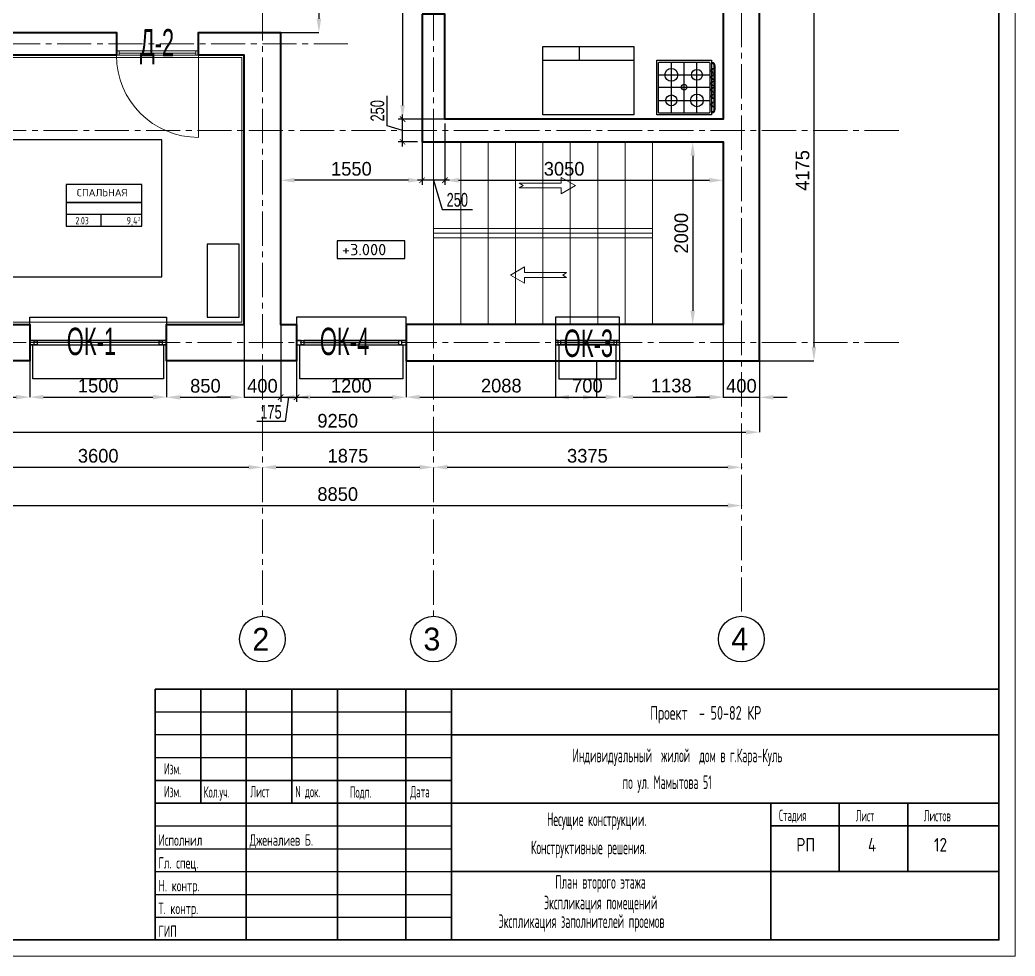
# Model space of a CAD drawing. Header units: millimetres. Extents: x 306212 to 393045, y -154783 to -111932.
# Drawn here: x 382137 to 393045, y -132283 to -122020 of the extents above; entities that cross this region are included whole.
import ezdxf
from ezdxf.enums import TextEntityAlignment as Align

# ---------------------------------------------------------------- set-up
doc = ezdxf.new("R2010")
doc.units = ezdxf.units.MM
doc.linetypes.add('CENTER2', pattern=[1.125, 0.75, -0.125, 0.125, -0.125])
for name, color, linetype in [('0 duvar', 2, 'Continuous'), ('AHSAP KAPI', 152, 'Continuous'), ('AKS', 252, 'CENTER2'), ('ANTET', 7, 'Continuous'), ('DENIZLIK', 174, 'Continuous'), ('room_no', 7, 'Continuous'), ('tefris', 8, 'Continuous')]:
    doc.layers.add(name, color=color, linetype=linetype)
for name, color, linetype, lineweight in [('ahsap', 222, 'Continuous', 13), ('OLCU', 7, 'Continuous', 13), ('Pencere No', 7, 'Continuous', 13)]:
    doc.layers.add(name, color=color, linetype=linetype, lineweight=lineweight)
doc.styles.add('1', font='ARIALN.TTF', dxfattribs={"width": 0.7})
doc.styles.add('CYRILLIC', font='cyriltlc.shx')
doc.styles.add('GOST 2.304', font='CS_Gost2304.shx')
doc.styles.add('ROMANS', font='romans', dxfattribs={"width": 0.75})
doc.styles.add('SPDS', font='SPDS.shx')
doc.styles.add('TR', font='tsimplex.shx', dxfattribs={"width": 0.7})
doc.styles.add('YAZI', font='romans.shx')
doc.dimstyles.new('ISO-25', dxfattribs={"dimtxt": 100, "dimasz": 2.5, "dimexe": 1.25, "dimexo": 0.625, "dimtad": 1, "dimdec": 0, "dimtxsty": 'Standard', "dimcen": 2.5, "dimadec": 0, "dimazin": 0, "dimtfac": 1, "dimtdec": 0, "dimtmove": 0, "dimatfit": 3, "dimfxl": 0, "dimarcsym": 0})
doc.dimstyles.get("Standard").update_dxf_attribs({"dimtxt": 125, "dimasz": 60, "dimexe": 50, "dimexo": 50, "dimgap": 30, "dimtad": 1, "dimdec": 0, "dimzin": 0, "dimdsep": 46, "dimtxsty": 'TR', "dimblk": 'ARCHTICK', "dimcen": 90, "dimdle": 50, "dimclrt": 256, "dimadec": 0, "dimazin": 0, "dimtfac": 1, "dimtdec": 0, "dimtofl": 0, "dimtmove": 1, "dimatfit": 3, "dimldrblk": 'ARCHTICK', "dimfxl": 0, "dimtolj": 1, "dimtzin": 0, "dimarcsym": 0})

# ---------------------------------------------------------------- blocks, each defined once
blk = doc.blocks.new('*D626')
at = {"layer": 'ahsap', "color": 0, "lineweight": -2}
for p, q in [((381195, -126922), (381195, -126926)), ((381345, -126924), (384645, -126924)), ((384795, -126922), (384795, -126926))]:
    blk.add_line(p, q, dxfattribs=at)
at = {"layer": 'ahsap', "color": 0}
for points in [[(381345, -126899), (381345, -126949), (381195, -126924)], [(384645, -126899), (384645, -126949), (384795, -126924)]]:
    blk.add_solid(points, dxfattribs=at)
at = {"layer": 'DEFPOINTS', "color": 0}
for p in [(381195, -125782), (384795, -125782), (384795, -126924)]:
    blk.add_point(p, dxfattribs=at)
at = {"layer": 'ahsap', "color": 0, "insert": (382995, -126799), "char_height": 150, "attachment_point": 5}
blk.add_mtext('3600', dxfattribs=at)
blk = doc.blocks.new('*D627')
at = {"layer": 'ahsap', "color": 0, "lineweight": -2}
for p, q in [((384795, -126922), (384795, -126926)), ((384945, -126924), (386520, -126924)), ((386670, -126922), (386670, -126926))]:
    blk.add_line(p, q, dxfattribs=at)
at = {"layer": 'ahsap', "color": 0}
for points in [[(384945, -126899), (384945, -126949), (384795, -126924)], [(386520, -126899), (386520, -126949), (386670, -126924)]]:
    blk.add_solid(points, dxfattribs=at)
at = {"layer": 'DEFPOINTS', "color": 0}
for p in [(384795, -125782), (386670, -125782), (386670, -126924)]:
    blk.add_point(p, dxfattribs=at)
at = {"layer": 'ahsap', "color": 0, "insert": (385732, -126799), "char_height": 150, "attachment_point": 5}
blk.add_mtext('1875', dxfattribs=at)
blk = doc.blocks.new('*D628')
at = {"layer": 'ahsap', "color": 0, "lineweight": -2}
for p, q in [((386670, -126922), (386670, -126926)), ((386820, -126924), (389895, -126924)), ((390045, -126922), (390045, -126926))]:
    blk.add_line(p, q, dxfattribs=at)
at = {"layer": 'ahsap', "color": 0}
for points in [[(386820, -126899), (386820, -126949), (386670, -126924)], [(389895, -126899), (389895, -126949), (390045, -126924)]]:
    blk.add_solid(points, dxfattribs=at)
at = {"layer": 'DEFPOINTS', "color": 0}
for p in [(386670, -125782), (390045, -125782), (390045, -126924)]:
    blk.add_point(p, dxfattribs=at)
at = {"layer": 'ahsap', "color": 0, "insert": (388357, -126799), "char_height": 150, "attachment_point": 5}
blk.add_mtext('3375', dxfattribs=at)
blk = doc.blocks.new('*D584')
at = {"layer": 'ahsap', "color": 0, "lineweight": -2}
for p, q in [((384995, -120857), (385414, -120857)), ((385414, -121007), (385414, -122007)), ((384995, -122157), (385414, -122157))]:
    blk.add_line(p, q, dxfattribs=at)
at = {"layer": 'ahsap', "color": 0}
for points in [[(385389, -121007), (385439, -121007), (385414, -120857)], [(385389, -122007), (385439, -122007), (385414, -122157)]]:
    blk.add_solid(points, dxfattribs=at)
at = {"layer": 'DEFPOINTS', "color": 0}
for p in [(384995, -120857), (384995, -122157), (385414, -122157)]:
    blk.add_point(p, dxfattribs=at)
at = {"layer": 'ahsap', "color": 0, "insert": (385289, -121507), "char_height": 150, "attachment_point": 5, "rotation": 90}
blk.add_mtext('1300', dxfattribs=at)
blk = doc.blocks.new('*D598')
at = {"layer": 'ahsap', "color": 0, "lineweight": -2}
for p, q in [((382245, -125758), (382245, -126156)), ((381395, -125783), (381395, -126156)), ((381545, -126155), (382095, -126155))]:
    blk.add_line(p, q, dxfattribs=at)
at = {"layer": 'ahsap', "color": 0}
for points in [[(381545, -126130), (381545, -126180), (381395, -126155)], [(382095, -126130), (382095, -126180), (382245, -126155)]]:
    blk.add_solid(points, dxfattribs=at)
at = {"layer": 'DEFPOINTS', "color": 0}
for p in [(382245, -125757), (381395, -125782), (382245, -126155)]:
    blk.add_point(p, dxfattribs=at)
at = {"layer": 'ahsap', "color": 0, "insert": (381820, -126030), "char_height": 150, "attachment_point": 5}
blk.add_mtext('850', dxfattribs=at)
blk = doc.blocks.new('*D599')
at = {"layer": 'ahsap', "color": 0, "lineweight": -2}
for p, q in [((384595, -125358), (384595, -126157)), ((384995, -125358), (384995, -126157)), ((384445, -126157), (384295, -126157)), ((384595, -126157), (384995, -126157)), ((385145, -126157), (385295, -126157))]:
    blk.add_line(p, q, dxfattribs=at)
at = {"layer": 'ahsap', "color": 0}
for points in [[(384445, -126132), (384445, -126182), (384595, -126157)], [(385145, -126132), (385145, -126182), (384995, -126157)]]:
    blk.add_solid(points, dxfattribs=at)
at = {"layer": 'DEFPOINTS', "color": 0}
for p in [(384595, -125357), (384995, -125357), (384995, -126157)]:
    blk.add_point(p, dxfattribs=at)
at = {"layer": 'ahsap', "color": 0, "insert": (384795, -126032), "char_height": 150, "attachment_point": 5}
blk.add_mtext('400', dxfattribs=at)
blk = doc.blocks.new('_ArchTick')
at = {"color": 0, "linetype": 'ByBlock', "const_width": 0.15}
blk.add_lwpolyline([(-0.5, -0.5), (0.5, 0.5)], dxfattribs=at)
blk = doc.blocks.new('*D600')
at = {"layer": 'DEFPOINTS', "color": 0}
for p in [(384995, -125357), (385169, -125357), (385169, -126156)]:
    blk.add_point(p, dxfattribs=at)
at = {"layer": 'OLCU', "color": 0, "lineweight": -2}
for p, q in [((384995, -125407), (384995, -126206)), ((385169, -125407), (385169, -126206)), ((384945, -126156), (385219, -126156)), ((385082, -126156), (385044, -126423)), ((385044, -126423), (384734, -126423))]:
    blk.add_line(p, q, dxfattribs=at)
at = {"layer": 'OLCU', "color": 0, "lineweight": -2, "xscale": 60, "yscale": 60, "zscale": 60, "rotation": 180}
blk.add_blockref('_ArchTick', (384995, -126156), dxfattribs=at)
at = {"layer": 'OLCU', "color": 0, "lineweight": -2, "xscale": 60, "yscale": 60, "zscale": 60}
blk.add_blockref('_ArchTick', (385169, -126156), dxfattribs=at)
at = {"layer": 'OLCU', "insert": (384889, -126318), "char_height": 150, "attachment_point": 5, "style": 'TR'}
blk.add_mtext('\\A1;175', dxfattribs=at)
blk = doc.blocks.new('*D601')
at = {"layer": 'ahsap', "color": 0, "lineweight": -2}
for p, q in [((389845, -125358), (389845, -126158)), ((390245, -125758), (390245, -126158)), ((389695, -126157), (389545, -126157)), ((389845, -126157), (390245, -126157)), ((390395, -126157), (390545, -126157))]:
    blk.add_line(p, q, dxfattribs=at)
at = {"layer": 'ahsap', "color": 0}
for points in [[(389695, -126132), (389695, -126182), (389845, -126157)], [(390395, -126132), (390395, -126182), (390245, -126157)]]:
    blk.add_solid(points, dxfattribs=at)
at = {"layer": 'DEFPOINTS', "color": 0}
for p in [(389845, -125357), (390245, -125757), (390245, -126157)]:
    blk.add_point(p, dxfattribs=at)
at = {"layer": 'ahsap', "color": 0, "insert": (390045, -126032), "char_height": 150, "attachment_point": 5}
blk.add_mtext('400', dxfattribs=at)
blk = doc.blocks.new('*D602')
at = {"layer": 'ahsap', "color": 0, "lineweight": -2}
for p, q in [((380995, -125759), (380995, -126540)), ((390245, -125758), (390245, -126540)), ((381145, -126540), (390095, -126540))]:
    blk.add_line(p, q, dxfattribs=at)
at = {"layer": 'ahsap', "color": 0}
for points in [[(381145, -126515), (381145, -126565), (380995, -126540)], [(390095, -126515), (390095, -126565), (390245, -126540)]]:
    blk.add_solid(points, dxfattribs=at)
at = {"layer": 'DEFPOINTS', "color": 0}
for p in [(380995, -125758), (390245, -125757), (390245, -126540)]:
    blk.add_point(p, dxfattribs=at)
at = {"layer": 'ahsap', "color": 0, "insert": (385620, -126415), "char_height": 150, "attachment_point": 5}
blk.add_mtext('9250', dxfattribs=at)
blk = doc.blocks.new('*D603')
at = {"layer": 'ahsap', "color": 0, "lineweight": -2}
for p, q in [((386545, -123358), (386545, -123778)), ((384995, -123383), (384995, -123778)), ((386395, -123778), (385145, -123778))]:
    blk.add_line(p, q, dxfattribs=at)
at = {"layer": 'ahsap', "color": 0}
for points in [[(385145, -123753), (385145, -123803), (384995, -123778)], [(386395, -123753), (386395, -123803), (386545, -123778)]]:
    blk.add_solid(points, dxfattribs=at)
at = {"layer": 'DEFPOINTS', "color": 0}
for p in [(386545, -123357), (384995, -123382), (384995, -123778)]:
    blk.add_point(p, dxfattribs=at)
at = {"layer": 'ahsap', "color": 0, "insert": (385770, -123653), "char_height": 150, "attachment_point": 5}
blk.add_mtext('1550', dxfattribs=at)
blk = doc.blocks.new('*D604')
at = {"layer": 'ahsap', "color": 0, "lineweight": -2}
for p, q in [((389845, -123358), (389845, -123778)), ((386795, -123383), (386795, -123778)), ((386945, -123778), (389695, -123778))]:
    blk.add_line(p, q, dxfattribs=at)
at = {"layer": 'ahsap', "color": 0}
for points in [[(386945, -123753), (386945, -123803), (386795, -123778)], [(389695, -123753), (389695, -123803), (389845, -123778)]]:
    blk.add_solid(points, dxfattribs=at)
at = {"layer": 'DEFPOINTS', "color": 0}
for p in [(389845, -123357), (386795, -123382), (389845, -123778)]:
    blk.add_point(p, dxfattribs=at)
at = {"layer": 'ahsap', "color": 0, "insert": (388102, -123653), "char_height": 150, "attachment_point": 5}
blk.add_mtext('3050', dxfattribs=at)
blk = doc.blocks.new('*D608')
at = {"layer": 'DEFPOINTS', "color": 0}
for p in [(386795, -123107), (386545, -123358), (386545, -123778)]:
    blk.add_point(p, dxfattribs=at)
at = {"layer": 'OLCU', "color": 0, "lineweight": -2}
for p, q in [((386795, -123157), (386795, -123828)), ((386545, -123408), (386545, -123828)), ((386845, -123778), (386495, -123778)), ((386670, -123778), (386766, -124098)), ((386766, -124098), (387096, -124098))]:
    blk.add_line(p, q, dxfattribs=at)
at = {"layer": 'OLCU', "color": 0, "lineweight": -2, "xscale": 60, "yscale": 60, "zscale": 60, "rotation": 180}
blk.add_blockref('_ArchTick', (386545, -123778), dxfattribs=at)
at = {"layer": 'OLCU', "color": 0, "lineweight": -2, "xscale": 60, "yscale": 60, "zscale": 60}
blk.add_blockref('_ArchTick', (386795, -123778), dxfattribs=at)
at = {"layer": 'OLCU', "insert": (386931, -123993), "char_height": 150, "attachment_point": 5, "style": 'TR'}
blk.add_mtext('\\A1;250', dxfattribs=at)
blk = doc.blocks.new('*D610')
at = {"layer": 'ahsap', "color": 0, "lineweight": -2}
for p, q in [((381195, -127342), (381195, -127346)), ((381345, -127344), (389895, -127344)), ((390045, -127342), (390045, -127346))]:
    blk.add_line(p, q, dxfattribs=at)
at = {"layer": 'ahsap', "color": 0}
for points in [[(381345, -127319), (381345, -127369), (381195, -127344)], [(389895, -127319), (389895, -127369), (390045, -127344)]]:
    blk.add_solid(points, dxfattribs=at)
at = {"layer": 'DEFPOINTS', "color": 0}
for p in [(381195, -126926), (390045, -126922), (390045, -127344)]:
    blk.add_point(p, dxfattribs=at)
at = {"layer": 'ahsap', "color": 0, "insert": (385620, -127219), "char_height": 150, "attachment_point": 5}
blk.add_mtext('8850', dxfattribs=at)
blk = doc.blocks.new('Дверь 900')
at = {"layer": 'AHSAP KAPI', "lineweight": 5}
for p, q in [((355709, -118407), (355709, -117507)), ((356609, -118407), (355709, -118407)), ((356609, -118457), (355709, -118457)), ((355739, -118432), (355739, -118407)), ((355739, -118432), (356579, -118432)), ((355739, -118432), (355739, -118457)), ((356579, -118407), (356579, -118457))]:
    blk.add_line(p, q, dxfattribs=at)
for points in [[(355709, -118457), (355709, -118407)], [(356609, -118457), (356609, -118407)]]:
    blk.add_lwpolyline(points, dxfattribs=at)
blk.add_arc((355709, -118407), 900, 0, 90, dxfattribs=at)
blk = doc.blocks.new('FIRIN')
for p, q in [((-14, 28), (-14, -28)), ((0, -28), (0, 28)), ((14, 28), (14, -28)), ((-28, 14), (28, 14)), ((-28, 0), (28, 0)), ((-28, -14), (28, -14))]:
    blk.add_line(p, q)
for points in [[(-30, 30), (30, 30), (30, -30), (-30, -30)], [(-19.5, -30), (-17.5, -30), (-17.5, -31), (-16, -31), (-16, -32.5), (-21, -32.5), (-21, -31), (-19.5, -31)], [(-10.5, -30), (-8.5, -30), (-8.5, -31), (-7, -31), (-7, -32.5), (-12, -32.5), (-12, -31), (-10.5, -31)], [(-3.5, -30), (-1.5, -30), (-1.5, -31), (0, -31), (0, -32.5), (-5, -32.5), (-5, -31), (-3.5, -31)], [(3.5, -30), (5.5, -30), (5.5, -31), (7, -31), (7, -32.5), (2, -32.5), (2, -31), (3.5, -31)], [(10.5, -30), (12.5, -30), (12.5, -31), (14, -31), (14, -32.5), (9, -32.5), (9, -31), (10.5, -31)], [(17.5, -30), (19.5, -30), (19.5, -31), (21, -31), (21, -32.5), (16, -32.5), (16, -31), (17.5, -31)]]:
    blk.add_lwpolyline(points, close=True)
blk.add_lwpolyline([(-27, 28), (27, 28, -0.414214), (28, 27), (28, -27, -0.414214), (27, -28), (-27, -28, -0.414214), (-28, -27), (-28, 27, -0.414214)], format="xyb", close=True)
for points in [[(-27.5, -30), (-27.5, -30.5, 0.414214), (-24, -34), (24, -34, 0.414214), (27.5, -30.5), (27.5, -30)], [(-26.5, -30), (-26.5, -30.5, 0.414214), (-24, -33), (24, -33, 0.414214), (26.5, -30.5), (26.5, -30)]]:
    blk.add_lwpolyline(points, format="xyb")
for centre, radius in [((-14, 14), 6), ((14, 14), 7), ((0.5, 0), 3), ((-14, -14), 7), ((14, -14), 6)]:
    blk.add_circle(centre, radius)
blk = doc.blocks.new('roomno')
for p, q in [((1101, 344), (0, 344)), ((0, 344), (1101, 344)), ((1101, 166), (0, 166)), ((511, 0), (511, 166))]:
    blk.add_line(p, q)
blk.add_lwpolyline([(1101, 0), (1101, 602), (0, 602), (0, 0)], close=True)
at = {"style": 'CYRILLIC'}
for p in [(536, 499), (536, 374)]:
    blk.add_attdef('KOMNATA', text='', height=79.8, dxfattribs=at).set_placement(p, align=Align.CENTER)
at = {"style": 'ROMANS'}
for tag, width, p in [('LOBBY', 0.7, (533, 200)), ('001', 0.6, (233, 25))]:
    blk.add_attdef(tag, text='', height=108, dxfattribs=dict(at, width=width)).set_placement(p, align=Align.CENTER)
at = {"style": 'ROMANS', "width": 0.7}
blk.add_attdef('M', text='', height=108, dxfattribs=at).set_placement((1038, 25), align=Align.RIGHT)
blk.add_attdef('2', (1046, 79), '', height=53.9, dxfattribs=at)
blk = doc.blocks.new('*D583')
at = {"layer": 'ahsap', "color": 0, "lineweight": -2}
for p, q in [((386794, -118557), (386331, -118557)), ((386331, -118707), (386331, -122957)), ((386794, -123107), (386331, -123107))]:
    blk.add_line(p, q, dxfattribs=at)
at = {"layer": 'ahsap', "color": 0}
for points in [[(386306, -118707), (386356, -118707), (386331, -118557)], [(386306, -122957), (386356, -122957), (386331, -123107)]]:
    blk.add_solid(points, dxfattribs=at)
at = {"layer": 'DEFPOINTS', "color": 0}
for p in [(386795, -118557), (386331, -123107), (386795, -123107)]:
    blk.add_point(p, dxfattribs=at)
at = {"layer": 'ahsap', "color": 0, "insert": (386206, -120832), "char_height": 150, "attachment_point": 5, "rotation": 90}
blk.add_mtext('4550', dxfattribs=at)
blk = doc.blocks.new('*D622')
at = {"layer": 'ahsap', "color": 0, "lineweight": -2}
for p, q in [((390245, -121582), (390840, -121582)), ((390840, -121732), (390840, -125607)), ((390245, -125757), (390840, -125757))]:
    blk.add_line(p, q, dxfattribs=at)
at = {"layer": 'ahsap', "color": 0}
for points in [[(390815, -121732), (390865, -121732), (390840, -121582)], [(390815, -125607), (390865, -125607), (390840, -125757)]]:
    blk.add_solid(points, dxfattribs=at)
at = {"layer": 'DEFPOINTS', "color": 0}
for p in [(390245, -121582), (390245, -125757), (390840, -125757)]:
    blk.add_point(p, dxfattribs=at)
at = {"layer": 'ahsap', "color": 0, "insert": (390715, -123670), "char_height": 150, "attachment_point": 5, "rotation": 90}
blk.add_mtext('4175', dxfattribs=at)
blk = doc.blocks.new('*D623')
at = {"layer": 'DEFPOINTS', "color": 0}
for p in [(386331, -123107), (386795, -123107), (386545, -123357)]:
    blk.add_point(p, dxfattribs=at)
at = {"layer": 'OLCU', "color": 0, "lineweight": -2}
for p, q in [((386161, -123181), (386161, -122851)), ((386745, -123107), (386281, -123107)), ((386331, -123407), (386331, -123057)), ((386331, -123232), (386161, -123181)), ((386495, -123357), (386281, -123357))]:
    blk.add_line(p, q, dxfattribs=at)
at = {"layer": 'OLCU', "color": 0, "lineweight": -2, "xscale": 60, "yscale": 60, "zscale": 60}
for p, rotation in [((386331, -123107), 90), ((386331, -123357), 270)]:
    blk.add_blockref('_ArchTick', p, dxfattribs=dict(at, rotation=rotation))
at = {"layer": 'OLCU', "insert": (386056, -123016), "char_height": 150, "attachment_point": 5, "rotation": 90, "style": 'TR'}
blk.add_mtext('\\A1;250', dxfattribs=at)
blk = doc.blocks.new('*D582')
at = {"layer": 'ahsap', "color": 0, "lineweight": -2}
for p, q in [((389844, -123358), (389511, -123358)), ((389511, -123508), (389511, -125208)), ((389844, -125358), (389511, -125358))]:
    blk.add_line(p, q, dxfattribs=at)
at = {"layer": 'ahsap', "color": 0}
for points in [[(389486, -123508), (389536, -123508), (389511, -123358)], [(389486, -125208), (389536, -125208), (389511, -125358)]]:
    blk.add_solid(points, dxfattribs=at)
at = {"layer": 'DEFPOINTS', "color": 0}
for p in [(389845, -123358), (389511, -125358), (389845, -125358)]:
    blk.add_point(p, dxfattribs=at)
at = {"layer": 'ahsap', "color": 0, "insert": (389386, -124358), "char_height": 150, "attachment_point": 5, "rotation": 90}
blk.add_mtext('2000', dxfattribs=at)
blk = doc.blocks.new('*D613')
at = {"layer": 'ahsap', "color": 0, "lineweight": -2}
for p, q in [((382245, -125758), (382245, -126156)), ((383745, -125758), (383745, -126156)), ((382395, -126155), (383595, -126155))]:
    blk.add_line(p, q, dxfattribs=at)
at = {"layer": 'ahsap', "color": 0}
for points in [[(382395, -126130), (382395, -126180), (382245, -126155)], [(383595, -126130), (383595, -126180), (383745, -126155)]]:
    blk.add_solid(points, dxfattribs=at)
at = {"layer": 'DEFPOINTS', "color": 0}
for p in [(382245, -125757), (383745, -125757), (383745, -126155)]:
    blk.add_point(p, dxfattribs=at)
at = {"layer": 'ahsap', "color": 0, "insert": (382995, -126030), "char_height": 150, "attachment_point": 5}
blk.add_mtext('1500', dxfattribs=at)
blk = doc.blocks.new('*D614')
at = {"layer": 'ahsap', "color": 0, "lineweight": -2}
for p, q in [((383745, -125758), (383745, -126157)), ((384595, -125758), (384595, -126157)), ((383895, -126157), (384445, -126157))]:
    blk.add_line(p, q, dxfattribs=at)
at = {"layer": 'ahsap', "color": 0}
for points in [[(383895, -126132), (383895, -126182), (383745, -126157)], [(384445, -126132), (384445, -126182), (384595, -126157)]]:
    blk.add_solid(points, dxfattribs=at)
at = {"layer": 'DEFPOINTS', "color": 0}
for p in [(383745, -125757), (384595, -125757), (384595, -126157)]:
    blk.add_point(p, dxfattribs=at)
at = {"layer": 'ahsap', "color": 0, "insert": (384170, -126032), "char_height": 150, "attachment_point": 5}
blk.add_mtext('850', dxfattribs=at)
blk = doc.blocks.new('*D634')
at = {"layer": 'ahsap', "color": 0, "lineweight": -2}
for p, q in [((385169, -125758), (385169, -126157)), ((386369, -125758), (386369, -126157)), ((385319, -126157), (386219, -126157))]:
    blk.add_line(p, q, dxfattribs=at)
at = {"layer": 'ahsap', "color": 0}
for points in [[(385319, -126132), (385319, -126182), (385169, -126157)], [(386219, -126132), (386219, -126182), (386369, -126157)]]:
    blk.add_solid(points, dxfattribs=at)
at = {"layer": 'DEFPOINTS', "color": 0}
for p in [(385169, -125757), (386369, -125757), (386369, -126157)]:
    blk.add_point(p, dxfattribs=at)
at = {"layer": 'ahsap', "color": 0, "insert": (385769, -126032), "char_height": 150, "attachment_point": 5}
blk.add_mtext('1200', dxfattribs=at)
blk = doc.blocks.new('*D635')
at = {"layer": 'ahsap', "color": 0, "lineweight": -2}
for p, q in [((386369, -125758), (386369, -126155)), ((388457, -125758), (388457, -126155)), ((386519, -126155), (388307, -126155))]:
    blk.add_line(p, q, dxfattribs=at)
at = {"layer": 'ahsap', "color": 0}
for points in [[(386519, -126130), (386519, -126180), (386369, -126155)], [(388307, -126130), (388307, -126180), (388457, -126155)]]:
    blk.add_solid(points, dxfattribs=at)
at = {"layer": 'DEFPOINTS', "color": 0}
for p in [(386369, -125757), (388457, -125757), (388457, -126155)]:
    blk.add_point(p, dxfattribs=at)
at = {"layer": 'ahsap', "color": 0, "insert": (387413, -126030), "char_height": 150, "attachment_point": 5}
blk.add_mtext('2088', dxfattribs=at)
blk = doc.blocks.new('*D636')
at = {"layer": 'ahsap', "color": 0, "lineweight": -2}
for p, q in [((388007, -125558), (388007, -126155)), ((388707, -125558), (388707, -126155)), ((388157, -126155), (388557, -126155))]:
    blk.add_line(p, q, dxfattribs=at)
at = {"layer": 'ahsap', "color": 0}
for points in [[(388157, -126130), (388157, -126180), (388007, -126155)], [(388557, -126130), (388557, -126180), (388707, -126155)]]:
    blk.add_solid(points, dxfattribs=at)
at = {"layer": 'DEFPOINTS', "color": 0}
for p in [(388007, -125557), (388707, -125557), (388707, -126155)]:
    blk.add_point(p, dxfattribs=at)
at = {"layer": 'ahsap', "color": 0, "insert": (388357, -126030), "char_height": 150, "attachment_point": 5}
blk.add_mtext('700', dxfattribs=at)
blk = doc.blocks.new('*D637')
at = {"layer": 'ahsap', "color": 0, "lineweight": -2}
for p, q in [((388707, -125558), (388707, -126154)), ((389845, -125558), (389845, -126154)), ((388857, -126154), (389695, -126154))]:
    blk.add_line(p, q, dxfattribs=at)
at = {"layer": 'ahsap', "color": 0}
for points in [[(388857, -126129), (388857, -126179), (388707, -126154)], [(389695, -126129), (389695, -126179), (389845, -126154)]]:
    blk.add_solid(points, dxfattribs=at)
at = {"layer": 'DEFPOINTS', "color": 0}
for p in [(388707, -125557), (389845, -125557), (389845, -126154)]:
    blk.add_point(p, dxfattribs=at)
at = {"layer": 'ahsap', "color": 0, "insert": (389276, -126029), "char_height": 150, "attachment_point": 5}
blk.add_mtext('1138', dxfattribs=at)

msp = doc.modelspace()

# ---------------------------------------------------------------- linework, layer by layer
at = {"layer": '0 duvar', "color": 7, "lineweight": 30, "ltscale": 0.071429}
for p, q in [((383618.1, -129356), (392868.1, -129356)), ((383618.1, -132106), (383618.1, -129356)), ((384118.1, -129356), (384118.1, -130606)), ((384618.1, -129356), (384618.1, -132106)), ((385118.1, -129356), (385118.1, -130606)), ((385618.1, -129356), (385618.1, -132106)), ((386368.1, -129356), (386368.1, -132106)), ((386868.1, -132106), (386868.1, -129356.5)), ((392868.1, -132106), (392868.1, -129356)), ((386868.1, -129856), (392868.1, -129856)), ((383618.1, -130356), (386868.1, -130356)), ((386868.1, -130606), (383618.1, -130606)), ((386868.1, -130606), (392868.1, -130606)), ((390368.1, -132106), (390368.1, -130606)), ((390368.1, -130606), (390368.1, -132106)), ((391118.1, -130606), (391118.1, -131356)), ((391868.1, -130606), (391868.1, -131356)), ((390368.1, -130856), (392868.1, -130856)), ((386868.1, -131356), (392868.1, -131356)), ((383618.1, -132106), (392868.1, -132106))]:
    msp.add_line(p, q, dxfattribs=at)
at = {"layer": '0 duvar', "color": 1, "ltscale": 0.071429}
for p, q in [((383618.1, -129606), (386868.1, -129606)), ((386868.1, -129856), (383618.1, -129856)), ((383618.1, -130106), (386868.1, -130106)), ((383618.1, -130856), (386868.1, -130856)), ((383618.1, -131106), (386868.1, -131106)), ((383618.1, -131356), (386868.1, -131356)), ((383618.1, -131606), (386868.1, -131606)), ((383618.1, -131856), (386868.1, -131856))]:
    msp.add_line(p, q, dxfattribs=at)
at = {"layer": '0 duvar', "color": 7, "lineweight": 60, "ltscale": 0.071429}
msp.add_line((386868.1, -129856), (386868.1, -129856), dxfattribs=at)
at = {"layer": '0 duvar', "color": 7, "lineweight": 30, "ltscale": 0.071429}
msp.add_lwpolyline([(366140.8, -112108.8), (392868.1, -112108.8), (392868.1, -132106), (366140.8, -132106)], close=True, dxfattribs=at)
at = {"layer": 'ahsap', "color": 26, "lineweight": 35}
for points in [[(386544.6, -121957.4), (386544.6, -123232.4), (386544.6, -123357.4), (389844.6, -123357.4), (389844.6, -125332.4), (389844.6, -125357.4), (386669.6, -125357.4), (386369.4, -125357.4), (386369.4, -125757.4), (386669.6, -125757.4), (390244.6, -125757.4), (390244.6, -125557.4), (390244.6, -121582.4), (389844.6, -121582.4), (389844.6, -123107.4), (389819.6, -123107.4), (386794.6, -123107.4), (386794.6, -123082.4), (386794.6, -121957.4), (386544.6, -121957.4)], [(384094.6, -122407.4), (384094.6, -122157.4), (384994.6, -122157.4), (384994.6, -125332.4), (384994.6, -125357.4), (385169.4, -125357.4), (385169.4, -125757.4), (383744.6, -125757.4), (383744.6, -125357.4), (384594.6, -125357.4), (384594.6, -122407.4), (384094.6, -122407.4)]]:
    msp.add_lwpolyline(points, dxfattribs=at)
msp.add_lwpolyline([(381394.6, -122407.4), (381394.6, -125357.4), (382244.6, -125357.4), (382244.6, -125557.4), (382244.6, -125757.4), (380994.6, -125757.4), (380994.6, -125557.4), (380994.6, -122007.4), (381394.6, -122007.4), (381394.6, -122157.4), (383194.6, -122157.4), (383194.6, -122407.4)], close=True, dxfattribs=at)
at = {"layer": 'ahsap', "color": 3, "lineweight": 0}
msp.add_lwpolyline([(384569.6, -122432.4), (384569.6, -125332.4), (381419.6, -125332.4), (381419.6, -122432.4), (384569.6, -122432.4)], dxfattribs=at)
at = {"layer": 'ahsap'}
for points in [[(389844.6, -123357.4), (389069.6, -123357.4), (389069.6, -125357.4), (389844, -125358), (389844.6, -123358), (389069.6, -123357.4), (388769.6, -123357.4), (388769.6, -125357.4), (388469.6, -125357.4), (388469.6, -123357.4), (388169.6, -123357.4), (388169.6, -125357.4), (387869.6, -125357.4), (387869.6, -123357.4), (387569.6, -123357.4), (387569.6, -125357.4), (387269.6, -125357.4), (387269.6, -123357.4), (386969.6, -123357.4), (386969.6, -125357.4), (386669.6, -125357.4), (386669.6, -123357.4), (389069.6, -123357.4), (389069.6, -125357.4), (386669.6, -125357.4), (386669.6, -124357.4), (389069.6, -124357.4), (389069.6, -124407.4), (386669.6, -124407.4), (386669.6, -124307.4), (389069.6, -124307.4), (389069.6, -124357.4)], [(387651.4, -123835.6), (387610.8, -123808.9), (388070.7, -123808.9), (388070.7, -123746.3), (388225.3, -123835.6), (388070.7, -123924.9), (388070.7, -123862.3), (387610.8, -123862.3), (387651.4, -123835.6)], [(388087.9, -124816.2), (388128.5, -124789.5), (387668.6, -124789.5), (387668.6, -124726.9), (387514, -124816.2), (387668.6, -124905.4), (387668.6, -124842.9), (388128.5, -124842.9), (388087.9, -124816.2)]]:
    msp.add_lwpolyline(points, dxfattribs=at)
at = {"layer": 'AHSAP KAPI'}
for points in [[(383744.6, -125557.4), (383744.6, -125532.4), (382244.6, -125532.4), (382244.6, -125582.4), (382294.6, -125582.4), (382294.6, -125532.4), (382324.6, -125532.4), (382324.6, -125582.4), (382294.6, -125582.4), (383664.6, -125582.4), (383664.6, -125532.4), (383694.6, -125532.4), (383694.6, -125582.4), (383664.6, -125582.4), (383744.6, -125582.4), (383744.6, -125557.4), (382244.6, -125557.4), (382244.6, -125277.4), (383744.6, -125277.4), (383744.6, -125557.4), (383744.6, -125582.4), (383709.6, -125582.4), (383709.7, -125955.6), (382279.6, -125955.6), (382279.6, -125582.4), (382244.6, -125582.4), (382244.6, -125557.4)], [(385169.4, -125557.4), (385169.4, -125582.4), (385219.4, -125582.4), (385219.4, -125532.4), (385169.4, -125532.4), (385169.4, -125557.4), (385169.4, -125532.4), (385249.4, -125532.4), (385249.4, -125582.4), (385219.4, -125582.4), (386289.4, -125582.4), (386289.4, -125532.4), (386319.4, -125532.4), (386319.4, -125582.4), (386289.4, -125582.4), (386369.4, -125582.4), (386369.4, -125532.4), (386289.4, -125532.4), (385249.4, -125532.4), (385249.4, -125557.4), (386289.4, -125557.4)], [(388007.1, -125532.4), (388037.1, -125532.4), (388062.1, -125532.4), (388062.1, -125582.4), (388037.1, -125582.4), (388037.1, -125532.4), (388007.1, -125532.4), (388007.1, -125582.4), (388062.1, -125582.4), (388677.1, -125582.4), (388707.1, -125582.4), (388707.1, -125532.4), (388677.1, -125532.4), (388677.1, -125582.4), (388652.1, -125582.4), (388652.1, -125532.4), (388677.1, -125532.4), (388062.1, -125532.4), (388062.1, -125557.4), (388652.1, -125557.4)]]:
    msp.add_lwpolyline(points, dxfattribs=at)
at = {"layer": 'AKS', "lineweight": 5, "ltscale": 500}
for p, q in [((390044.6, -113506.3), (390044.6, -128557.4)), ((384794.6, -117932.4), (384794.6, -128557.4)), ((386669.6, -117932.4), (386669.6, -128557.4)), ((385732.1, -122282.4), (377194.6, -122282.4)), ((391769.6, -123232.4), (377194.6, -123232.4)), ((391769.6, -125557.4), (377194.6, -125557.4))]:
    msp.add_line(p, q, dxfattribs=at)
at = {"layer": 'AKS', "color": 2, "linetype": 'Continuous'}
for centre in [(384794.6, -128807.4), (386669.6, -128807.4), (390044.6, -128807.4)]:
    msp.add_circle(centre, 250.5, dxfattribs=at)
at = {"layer": 'DENIZLIK'}
for points in [[(386369.4, -125532.4), (386369.4, -125277.4), (385169.4, -125277.4), (385169.4, -125532.4), (386369.4, -125532.4)], [(388707.1, -125532.4), (388707.1, -125277.4), (388007.1, -125277.4), (388007.1, -125532.4), (388707.1, -125532.4)], [(386334.4, -125582.4), (386334.4, -125955.6), (385204.4, -125955.6), (385204.4, -125582.4), (386319.4, -125582.4)], [(388042.1, -125582.4), (388042.1, -125582.4), (388042.1, -125955.6), (388369.6, -125955.6), (388672.1, -125955.6), (388672.1, -125582.4), (388672.1, -125582.4), (388042.1, -125582.4)]]:
    msp.add_lwpolyline(points, dxfattribs=at)
at = {"layer": 'OLCU', "linetype": 'Continuous', "ltscale": 50}
msp.add_lwpolyline([(365433.7, -111932.1), (393044.8, -111932.1), (393044.8, -132282.7), (365433.7, -132282.7)], close=True, dxfattribs=at)
at = {"layer": 'room_no', "extrusion": (0, 1, 0)}
for points, elevation in [([(-386356.9, 0), (-385614.9, 0)], -124440.3), ([(-385614.9, 0), (-386356.9, 0)], -124635.3)]:
    msp.add_lwpolyline(points, dxfattribs=dict(at, elevation=elevation))
at = {"layer": 'room_no', "extrusion": (1, 0, 0)}
for points, elevation in [([(-124440.3, 0), (-124635.3, 0)], 385614.9), ([(-124635.3, 0), (-124440.3, 0)], 386356.9)]:
    msp.add_lwpolyline(points, dxfattribs=dict(at, elevation=elevation))
at = {"layer": 'tefris'}
for p, q in [((388267.2, -122312), (388267.2, -122462)), ((387867.2, -122462), (388867.2, -122462))]:
    msp.add_line(p, q, dxfattribs=at)
msp.add_lwpolyline([(387867.2, -122312), (388867.2, -122312), (388867.2, -123062), (387867.2, -123062)], close=True, dxfattribs=at)
for points in [[(381490.8, -124835.1), (383690.8, -124835.1), (383690.8, -123335.1), (381490.8, -123335.1), (381490.8, -124835.1)], [(384190.8, -125277.4), (384540.8, -125277.4), (384540.8, -124477.4), (384190.8, -124477.4), (384190.8, -125277.4)]]:
    msp.add_lwpolyline(points, dxfattribs=at)

# ---------------------------------------------------------------- block references
at = {"layer": 'ahsap', "rotation": 180}
msp.add_blockref('Дверь 900', (739803.2, -240814.8), dxfattribs=at)
at = {"layer": 'room_no'}
ref = msp.add_blockref('roomno', (382642.6, -124279.6), dxfattribs=dict(at, xscale=0.7552368622273207, yscale=0.7552368622273207, zscale=0.7552368621983202))
ref.add_attrib('KOMNATA', 'СПАЛЬНАЯ', dxfattribs={"layer": '0', "height": 80, "style": 'YAZI'}).set_placement((383039.1, -123952.9), align=Align.CENTER)
ref.add_attrib('001', '2.03', dxfattribs={"layer": '0', "height": 81.39, "style": 'ROMANS', "width": 0.6}).set_placement((382818.8, -124261), align=Align.CENTER)
ref.add_attrib('2', '2', (383432.3, -124220), dxfattribs={"layer": '0', "height": 40.7, "style": 'ROMANS', "width": 0.7})
ref.add_attrib('M', '9,4', dxfattribs={"layer": '0', "height": 81.39, "style": 'ROMANS', "width": 0.7}).set_placement((383426.2, -124260.8), align=Align.RIGHT)
at = {"layer": 'tefris', "xscale": 10, "yscale": 10, "zscale": 10, "rotation": 90}
msp.add_blockref('FIRIN', (389417.2, -122762), dxfattribs=at)

# ---------------------------------------------------------------- texts
at = {"layer": '0 duvar', "color": 0, "ltscale": 0.071429, "style": 'SPDS'}
for s, height, width, p in [('Проект  - 50-82 КР', 150, 0.8, (389044.7, -129691.5)), ('Индивидуальный  жилой  дом в г.Кара-Куль', 150, 0.65, (388194.6, -130157.8)), ('Изм.', 125, 0.7, (383716.4, -130291.9)), ('по ул. Мамытова 51', 150, 0.65, (388743.2, -130451.6)), ('Изм.', 125, 0.7, (383716.4, -130541.9)), ('Кол.уч.', 125, 0.7, (384150.3, -130546)), ('Лист', 125, 0.7, (384662.3, -130542.2)), ('N док.', 125, 0.7, (385154.4, -130542.2)), ('Подп.', 125, 0.7, (385752.6, -130547.6)), ('Дата', 125, 0.7, (386416.7, -130543.3)), ('Стадия', 125, 0.65, (390457.4, -130802.3)), ('Несущие конструкции.', 150, 0.65, (387914.7, -130857.3)), ('Лист', 125, 0.65, (391298.5, -130806)), ('Листов', 125, 0.65, (392045.4, -130806)), ('Исполнил', 125, 0.8, (383654.1, -131072.9)), ('Дженалиев Б.', 125, 0.8, (384654.1, -131072.9)), ('Конструктивные решения.', 150, 0.65, (387738.4, -131166.1)), ('Гл. спец.', 125, 0.8, (383654.1, -131322.9)), ('План второго этажа', 150, 0.65, (388005, -131545)), ('Н. контр.', 125, 0.8, (383654.1, -131572.9)), ('Экспликация помещений', 150, 0.65, (387880.6, -131770.8)), ('Т. контр.', 125, 0.8, (383654.1, -131822.9)), ('Экспликация заполнителей проемов', 150, 0.65, (387383.2, -131974.9)), ('ГИП', 125, 0.8, (383654.1, -132072.9))]:
    msp.add_text(s, height=height, dxfattribs=dict(at, width=width)).set_placement(p)
at = {"layer": 'AKS', "color": 1}
for s, p in [('2', (384777.3, -128807.4)), ('3', (386652.3, -128807.4)), ('4', (390027.3, -128807.4))]:
    msp.add_text(s, height=250, dxfattribs=at).set_placement(p, align=Align.MIDDLE)
at = {"layer": 'ANTET', "color": 2, "style": 'SPDS'}
for s, p in [('РП', (390749.9, -131137.5)), ('4', (391477.7, -131137.5)), ('12', (392227.7, -131137.5))]:
    msp.add_text(s, height=150, dxfattribs=at).set_placement(p, align=Align.CENTER)
at = {"layer": 'Pencere No', "style": '1', "width": 0.7}
for s, p in [('Д-2', (383450.4, -122419.2)), ('ОК-1', (382649.9, -125694.2)), ('ОК-4', (385424.7, -125694.2)), ('ОК-3', (388097.7, -125714.1))]:
    msp.add_text(s, height=300, dxfattribs=at).set_placement(p)
at = {"layer": 'room_no', "insert": (385666.3, -124475.3), "char_height": 125, "width": 767.857, "attachment_point": 1, "style": 'GOST 2.304'}
msp.add_mtext('{\\Fsimplex|c204;+3.000}', dxfattribs=at)

# ---------------------------------------------------------------- dimensions: what is measured, and where the dimension line sits
at = {"layer": 'ahsap', "color": 0}
for base, p1, p2, override, picture, middle in [((386331.1, -123107.4), (386794.6, -118557.4), (386794.6, -123107.4), {"dimtxt": 150, "dimasz": 150, "dimexe": 0.25, "dimgap": 50, "dimdle": 0.25, "dimfxl": 0.25}, '*D583', (386206.1, -120832.4)), ((385414.2, -122157.4), (384994.6, -120857.4), (384994.6, -122157.4), {"dimtxt": 150, "dimasz": 150, "dimexe": 0.25, "dimgap": 50, "dimdle": 0.25, "dimfxl": 0.25, "dimfxlon": 0}, '*D584', (385289.2, -121507.4)), ((390839.9, -125757.4), (390244.6, -121582.4), (390244.6, -125757.4), {"dimtxt": 150, "dimasz": 150, "dimexe": 0.25, "dimgap": 50, "dimdle": 0.25, "dimfxl": 0.25}, '*D622', (390714.9, -123669.9)), ((389511.1, -125358), (389844.6, -123358), (389844.6, -125358), {"dimtxt": 150, "dimasz": 150, "dimexe": 0.25, "dimgap": 50, "dimdle": 0.25, "dimfxl": 0.25}, '*D582', (389386.1, -124358))]:
    dim = msp.add_linear_dim(base=base, p1=p1, p2=p2, angle=90, dimstyle='ISO-25', override=override, dxfattribs=at)
    dim.commit()
    dim.dimension.update_dxf_attribs({"geometry": picture, "text_midpoint": middle})
for base, p1, p2, override, picture, middle in [((384994.6, -123777.7), (386544.6, -123357.4), (384994.6, -123382.4), {"dimtxt": 150, "dimasz": 150, "dimexe": 0.25, "dimgap": 50, "dimdle": 0.25, "dimfxl": 0.25}, '*D603', (385769.6, -123652.7)), ((388707.1, -126154.6), (388007.1, -125557.4), (388707.1, -125557.4), {"dimtxt": 150, "dimasz": 150, "dimexe": 0.25, "dimgap": 50, "dimdle": 0.25, "dimfxl": 0.25}, '*D636', (388357.1, -126029.6)), ((389844.6464687, -126154.2442554), (388707.1464687, -125557.3784549), (389844.6464687, -125557.3784549), {"dimtxt": 150, "dimasz": 150, "dimexe": 0.25, "dimgap": 50, "dimdle": 0.25, "dimfxl": 0.25}, '*D637', (389275.8964687, -126029.2442554)), ((390244.6, -126539.5), (380994.6, -125758), (390244.6, -125757.4), {"dimtxt": 150, "dimasz": 150, "dimexe": 0.25, "dimgap": 50, "dimdle": 0.25, "dimfxl": 0.25}, '*D602', (385619.6, -126414.5)), ((382244.6, -126155.4), (381394.6, -125782.4), (382244.6, -125757.4), {"dimtxt": 150, "dimasz": 150, "dimexe": 0.25, "dimgap": 50, "dimdle": 0.25, "dimfxl": 0.25}, '*D598', (381819.6, -126030.4)), ((383744.6, -126155.4), (382244.6, -125757.4), (383744.6, -125757.4), {"dimtxt": 150, "dimasz": 150, "dimexe": 0.25, "dimgap": 50, "dimdle": 0.25, "dimfxl": 0.25}, '*D613', (382994.6, -126030.4)), ((384594.6, -126156.9), (383744.6, -125757.4), (384594.6, -125757.4), {"dimtxt": 150, "dimasz": 150, "dimexe": 0.25, "dimgap": 50, "dimdle": 0.25, "dimfxl": 0.25}, '*D614', (384169.6, -126031.9)), ((386369.4, -126156.6), (385169.4, -125757.4), (386369.4, -125757.4), {"dimtxt": 150, "dimasz": 150, "dimexe": 0.25, "dimgap": 50, "dimdle": 0.25, "dimfxl": 0.25}, '*D634', (385769.4, -126031.6)), ((388457.1, -126154.6), (386369.4, -125757.4), (388457.1, -125757.4), {"dimtxt": 150, "dimasz": 150, "dimexe": 0.25, "dimgap": 50, "dimdle": 0.25, "dimfxl": 0.25}, '*D635', (387413.3, -126029.6)), ((386669.6, -126924.3), (384794.6, -125782.4), (386669.6, -125782.4), {"dimtxt": 150, "dimasz": 150, "dimgap": 50, "dimfxl": 2, "dimfxlon": 1}, '*D627', (385732.1, -126799.3)), ((390044.6, -127344.3), (381194.6, -126925.5), (390044.6, -126922.3), {"dimtxt": 150, "dimasz": 150, "dimgap": 50, "dimfxl": 2, "dimfxlon": 1}, '*D610', (385619.6, -127219.3))]:
    dim = msp.add_linear_dim(base=base, p1=p1, p2=p2, dimstyle='ISO-25', override=override, dxfattribs=at)
    dim.commit()
    dim.dimension.update_dxf_attribs({"geometry": picture, "text_midpoint": middle})
for base, p1, p2, override, picture, middle in [((389844.6, -123777.7), (386794.6, -123382.4), (389844.6, -123357.4), {"dimtxt": 150, "dimasz": 150, "dimexe": 0.25, "dimgap": 50, "dimdle": 0.25, "dimfxl": 0.25}, '*D604', (388102.3, -123777.7)), ((384994.6, -126156.6), (384594.6, -125357.4), (384994.6, -125357.4), {"dimtxt": 150, "dimasz": 150, "dimexe": 0.25, "dimgap": 50, "dimdle": 0.25, "dimfxl": 0.25}, '*D599', (384794.6, -126156.6)), ((390244.6, -126157.5), (389844.6, -125357.4), (390244.6, -125757.4), {"dimtxt": 150, "dimasz": 150, "dimexe": 0.25, "dimgap": 50, "dimdle": 0.25, "dimfxl": 0.25}, '*D601', (390044.6, -126157.5)), ((384794.6, -126924.3), (381194.6, -125782.4), (384794.6, -125782.4), {"dimtxt": 150, "dimasz": 150, "dimgap": 50, "dimfxl": 2, "dimfxlon": 1}, '*D626', (382994.6, -126924.3)), ((390044.6, -126924.3), (386669.6, -125782.4), (390044.6, -125782.4), {"dimtxt": 150, "dimasz": 150, "dimgap": 50, "dimfxl": 2, "dimfxlon": 1}, '*D628', (388357.1, -126924.3))]:
    dim = msp.add_linear_dim(base=base, p1=p1, p2=p2, dimstyle='ISO-25', override=override, dxfattribs=at)
    dim.commit()
    dim.dimension.update_dxf_attribs({"geometry": picture, "text_midpoint": middle, "dimtype": 160})
at = {"layer": 'OLCU'}
dim = msp.add_linear_dim(base=(386331.1, -123107.4), p1=(386544.6, -123357.4), p2=(386794.6, -123107.4), angle=90, dimstyle='Standard', override={"dimtxt": 150}, dxfattribs=at)
dim.commit()
dim.dimension.update_dxf_attribs({"geometry": '*D623', "text_midpoint": (386056.1, -123151.4)})
dim = msp.add_linear_dim(base=(386544.6, -123777.9), p1=(386794.6, -123107.4), p2=(386544.6, -123358), dimstyle='Standard', override={"dimtxt": 150}, dxfattribs=at)
dim.commit()
dim.dimension.update_dxf_attribs({"geometry": '*D608', "text_midpoint": (386795.6, -123992.9)})
dim = msp.add_linear_dim(base=(385169.4, -126156.2), p1=(384994.6, -125357.4), p2=(385169.4, -125357.4), dimstyle='Standard', override={"dimtxt": 150}, dxfattribs=at)
dim.commit()
dim.dimension.update_dxf_attribs({"geometry": '*D600', "text_midpoint": (385014.2, -126423.2), "dimtype": 160})

doc.saveas('drawing.dxf')
